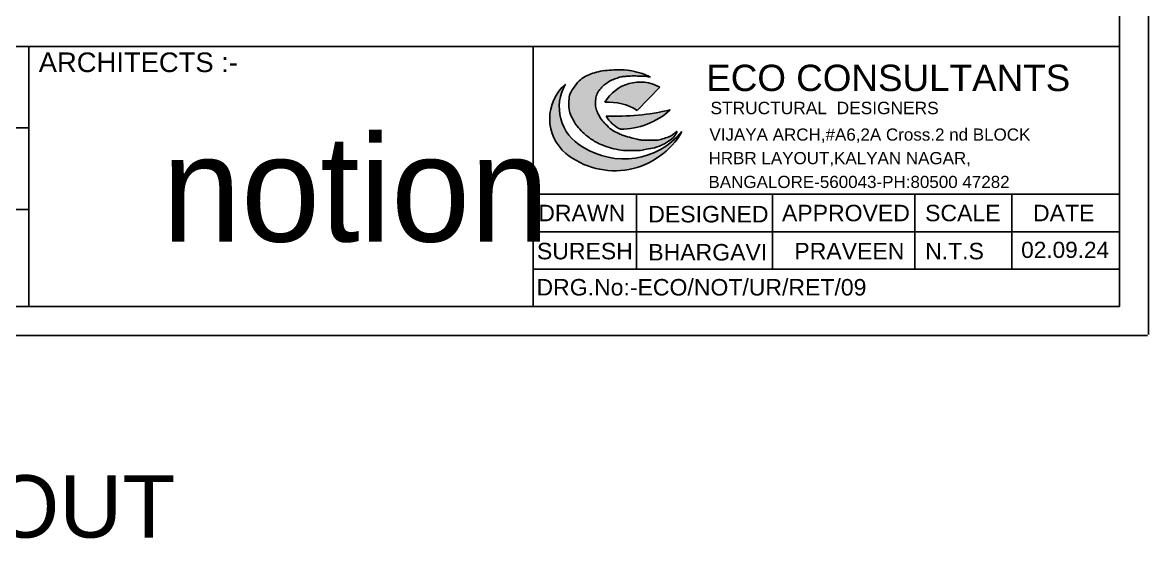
# Model space of a CAD drawing. Extents: x 1878645 to 3043969, y -1160829 to -603973.
# Drawn here: x 3012461 to 3043923, y -787374 to -772958 of the extents above; entities that cross this region are included whole.
import ezdxf

# ---------------------------------------------------------------- set-up
doc = ezdxf.new("R2010")
doc.units = 0
doc.header["$LTSCALE"] = 100
doc.layers.add('A-ANNO-TEXT', color=8, linetype='Continuous')
doc.layers.add('COLUMN-NO', color=7, linetype='Continuous')
doc.styles.add('ARIAL', font='arial.ttf')
doc.styles.get("Standard").update_dxf_attribs({"font": 'verdana.ttf'})
doc.styles.add('Style-font003', font='arial.ttf')

# ---------------------------------------------------------------- blocks, each defined once
blk = doc.blocks.new('A$C03881B15')
h = blk.add_hatch(color=86)
edge = h.paths.add_edge_path()
edge.add_spline(control_points=[(80.13, 74.41), (78.85, 75), (76.69, 76), (73.1, 77.43), (68.18, 78.81), (61.26, 80.31), (50.9, 80.22), (41.22, 79.59), (33.08, 77.17), (27.87, 74.93), (22.82, 71.27), (18.86, 65.95), (15.44, 60.15), (15.18, 53.72), (15.1, 47.58), (18.03, 41.39), (21.16, 35.51), (26.32, 30.5), (31.99, 25.53), (38.13, 21.89), (44.74, 19.25), (51.16, 17.26), (58.33, 16.06), (65.45, 16.02), (71.55, 15.89), (77.51, 17.26), (84.07, 18.16), (90.9, 20.98), (96.88, 25.11), (99.82, 27.85), (101.76, 32.3), (97.95, 28.47), (95.29, 27.07), (90.7, 25.57), (85.71, 24), (79.61, 24.63), (74.11, 24.11), (69.12, 25.03), (64.34, 26.36), (59.38, 27.61), (54.15, 29.86), (48.99, 32.35), (44.79, 36.67), (40.7, 40.84), (38.23, 45.5), (36.25, 50.18), (36.39, 54.8), (36.72, 59.25), (38.65, 62.9), (40.96, 66.04), (44.55, 69.15), (48.83, 72.15), (53.58, 73.58), (57.36, 74.9), (61.86, 75.08), (66.86, 75.47), (72.1, 75.08), (76.47, 75.16), (79.05, 74.63), (80.13, 74.41)], knot_values=[0, 0, 0, 0, 4.246861, 7.151323, 11.574121, 19.568641, 28.284106, 42.532398, 48.483783, 53.661456, 59.51565, 66.913681, 73.498071, 79.210966, 85.953473, 91.616477, 99.444488, 105.843059, 113.009162, 122.067605, 127.0701, 134.32743, 142.216889, 148.745282, 155.694438, 160.400867, 167.046747, 175.449227, 182.569509, 187.795037, 189.591977, 192.748202, 196.718591, 201.178225, 206.385034, 212.489071, 219.22456, 222.909441, 227.611665, 234.117384, 238.200733, 244.721149, 251.073285, 256.13887, 262.138806, 266.82668, 271.11882, 275.84401, 280.031219, 283.282413, 287.51717, 294.218602, 298.74557, 302.327722, 306.174014, 312.165346, 317.363286, 321.907225, 325.229978, 325.229978, 325.229978, 325.229978], degree=3, periodic=0)
for points in [[(12.6, 68.89, 0.461258), (12.85, 13.7, 0.462447), (105.12, 31.11, -0.379805), (26.12, 19.06, -0.421297)], [(87.5, 66.42, 0.406571), (43.8, 54.37, -0.163156), (69.65, 47.96)], [(95.68, 48.32, -0.068364), (44.78, 43.49, 0.15409), (56.2, 33.05, 0.189191)]]:
    blk.add_hatch(color=8).paths.add_polyline_path(points)
at = {"color": 8}
blk.add_line((69.65, 47.96), (87.5, 66.42), dxfattribs=at)
for centre, radius, start, end in [((36.28, 41.4), 36.28, 130.73376, 229.78127), ((43.68, 50.57), 36.08, 149.48206, 240.8643), ((71.84, 37.97), 32.48, 61.17081, 149.67179), ((47.18, 12.61), 41.89, 57.55821, 94.62417), ((52.66, 231.17), 187.84, 267.5961, 283.23961), ((56.49, 90.98), 57.93, 269.72004, 312.57295), ((67.03, 56.37), 25.71, 210.05787, 245.09714), ((51.59, 61.61), 61.61, 231.04983, 330.32193), ((58.83, 69.58), 60.19, 237.0781, 320.26627)]:
    blk.add_arc(centre, radius, start, end, dxfattribs=at)
at = {"color": 86}
blk.add_spline([(80.13, 74.41), (76.26, 76.15), (73.56, 77.2), (69.31, 78.46), (61.47, 79.98), (52.75, 80.18), (38.58, 78.67), (32.88, 76.98), (28.15, 74.86), (23.43, 71.4), (18.8, 65.63), (15.85, 59.74), (15.22, 54.07), (15.64, 47.34), (17.75, 42.08), (21.75, 35.35), (26.17, 30.72), (31.64, 26.1), (39.43, 21.47), (44.06, 19.58), (51, 17.47), (58.79, 16.21), (65.32, 16), (72.26, 16.21), (76.89, 17.05), (83.42, 18.32), (91.21, 21.47), (97.1, 25.47), (100.47, 29.46), (101.1, 31.14), (98.57, 29.25), (95.2, 27.15), (90.99, 25.68), (85.94, 24.41), (79.84, 24.41), (73.1, 24.41), (69.47, 25.01), (64.91, 26.18), (58.67, 28), (54.89, 29.57), (49.17, 32.69), (44.48, 36.98), (41.1, 40.75), (38.11, 45.95), (36.55, 50.37), (36.42, 54.66), (37.07, 59.34), (38.89, 63.11), (40.84, 65.71), (43.96, 68.57), (49.61, 72.18), (53.87, 73.7), (57.31, 74.7), (61.14, 75.07), (67.13, 75.33), (72.32, 75.15), (76.86, 74.98), (80.13, 74.41)], degree=3, dxfattribs=at)

msp = doc.modelspace()

# ---------------------------------------------------------------- linework, layer by layer
at = {"color": 35}
for p, q in [((3043922.89175, -781672.31478), (3043922.89175, -717768.01561)), ((2955957.58522, -781703.32124), (3043891.88529, -781703.32124))]:
    msp.add_line(p, q, dxfattribs=at)
for p, q in [((3043116.72397, -780897.15346), (3043116.72397, -718574.18339)), ((3043116.72397, -773629.84319), (2957538.91432, -773629.84319)), ((3012639.00075, -780897.15346), (3012639.00075, -773645.39132)), ((3026728.037, -780897.15346), (3026728.037, -773645.39132)), ((3012639.00075, -775904.18601), (2991422.65973, -775904.18601)), ((3043116.72397, -777757.75012), (3026728.037, -777757.75012)), ((3029616.1232, -777757.75012), (3029616.1232, -779850.68568)), ((3033421.26736, -777757.75012), (3033421.26736, -779850.68568)), ((3033421.26736, -777757.75012), (3033421.26736, -779850.68568)), ((3037394.84477, -777757.75012), (3037394.84477, -779850.68568)), ((3040104.32856, -777757.75012), (3040104.32856, -779850.68568)), ((3012639.00075, -778178.52882), (2991422.65973, -778178.52882)), ((3043116.72397, -778804.2179), (3026728.037, -778804.2179)), ((3043116.72397, -779850.68568), (3026728.037, -779850.68568)), ((2956763.753, -780897.15346), (3043116.72397, -780897.15346))]:
    msp.add_line(p, q)

# ---------------------------------------------------------------- block references
at = {"color": 1, "xscale": 35.15328057475772, "yscale": 35.15328057475772, "zscale": 35.15328057475772}
msp.add_blockref('A$C03881B15', (3027191.45715, -777099.21702), dxfattribs=at)

# ---------------------------------------------------------------- texts
at = {"color": 86, "style": 'ARIAL'}
msp.add_text('ECO CONSULTANTS', height=736.3279889, dxfattribs=at).set_placement((3031564.77403, -774872.78071))
at = {"style": 'ARIAL'}
for s, height, p in [('STRUCTURAL  DESIGNERS ', 346.6878877, (3031684.05767, -775519.04702)), ('VIJAYA ARCH,#A6,2A Cross.2 nd BLOCK', 339.7541299, (3031654.90323, -776258.39227)), ('HRBR LAYOUT,KALYAN NAGAR,', 339.7541299, (3031630.94697, -776916.38662)), ('BANGALORE-560043-PH:80500 47282', 339.7541299, (3031627.5775, -777582.01016)), ('DRAWN', 460.445824, (3026872.78686, -778510.90113)), ('APPROVED', 460.445824, (3033681.72301, -778510.90113)), ('SCALE', 460.445824, (3037680.884, -778510.59896)), ('DATE', 460.445824, (3040696.7644, -778510.59896)), ('DESIGNED', 460.445824, (3029946.03226, -778542.94545)), ('SURESH', 460.445824, (3026834.53477, -779574.6838)), ('BHARGAVI', 460.445824, (3029946.03226, -779606.72811)), ('PRAVEEN', 460.445824, (3034027.60535, -779574.6838)), ('N.T.S', 460.445824, (3037680.884, -779574.38162)), ('02.09.24', 451.845845, (3040366.02806, -779536.01507)), ('DRG.No:-ECO/NOT/UR/RET/09', 460.4458237, (3026822.69927, -780585.33087))]:
    msp.add_text(s, height=height, dxfattribs=at).set_placement(p)
at = {"color": 2, "style": 'ARIAL'}
msp.add_text('RETAINING WALL LAYOUT', height=1742.5580626, dxfattribs=at).set_placement((2985761.84858, -787349.53262))
at = {"layer": 'A-ANNO-TEXT', "insert": (3016360.43395, -776110.7977), "char_height": 2968.4504583, "width": 110018.0230473, "attachment_point": 1}
msp.add_mtext('\\pxql;{\\fNiagara Solid|b0|i0|c0|p82;\\C251;n\\C252;otio\\C251;n}', dxfattribs=at)
at = {"layer": 'COLUMN-NO', "style": 'Style-font003'}
msp.add_text('ARCHITECTS :- ', height=547.6890886, dxfattribs=at).set_placement((3012913.98813, -774343.33106))

doc.saveas('drawing.dxf')
